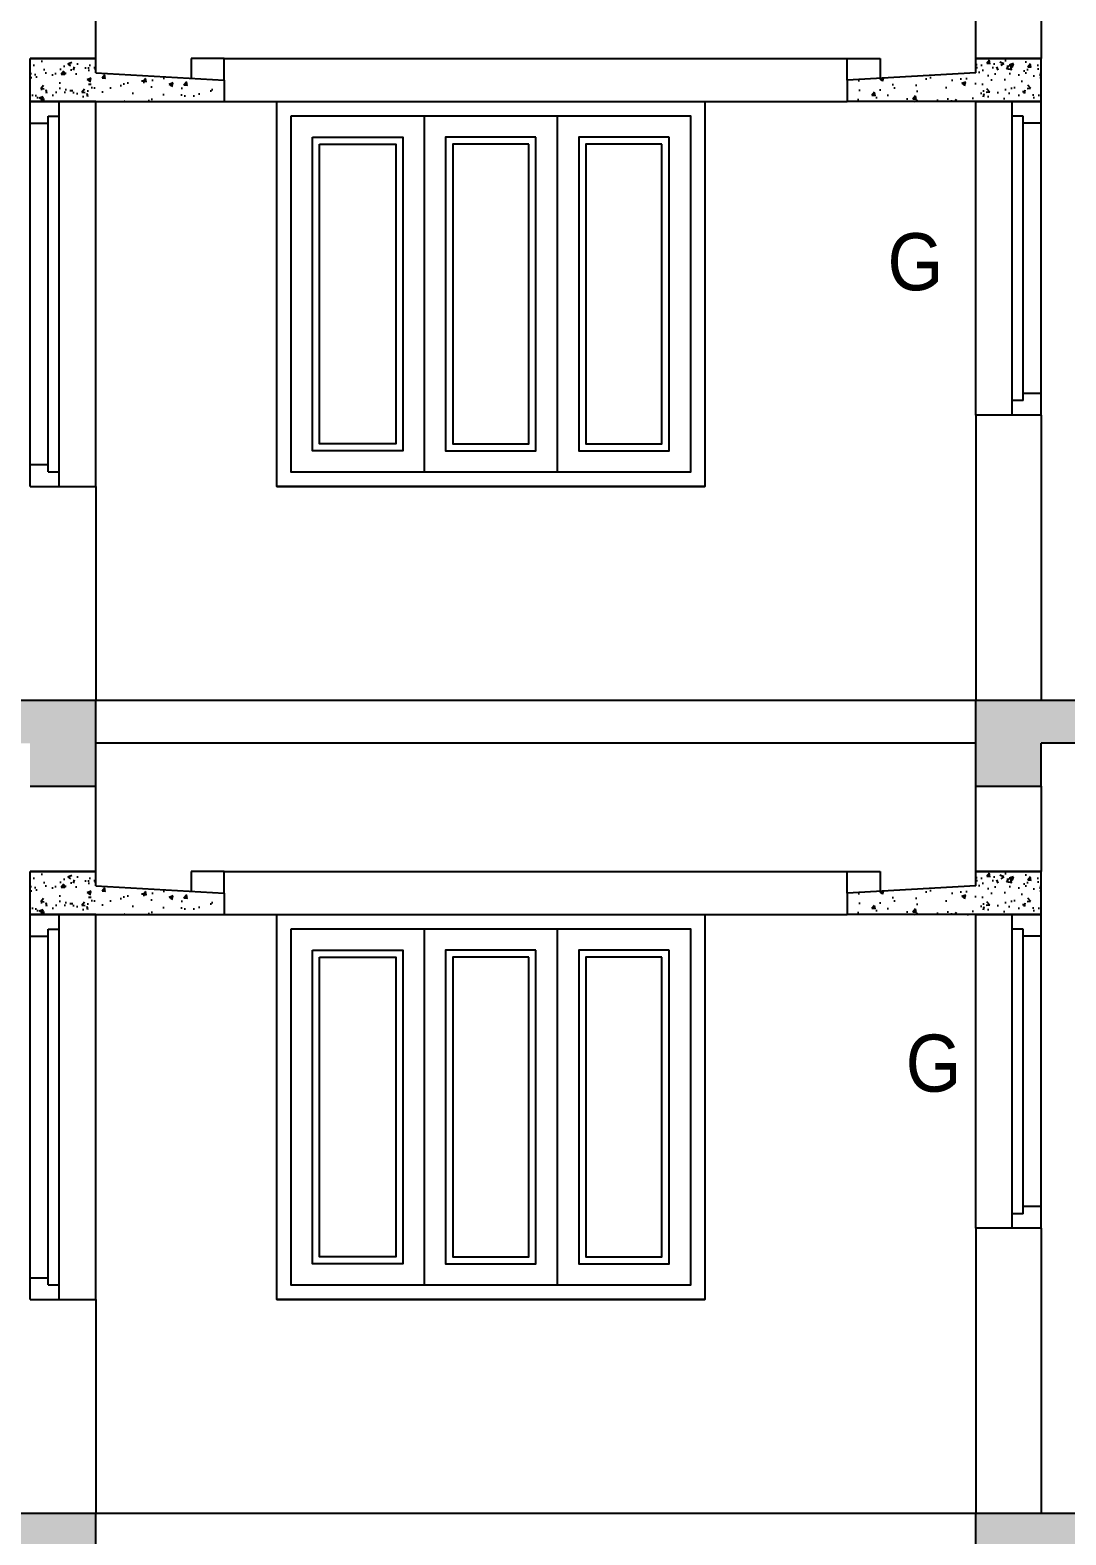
# Model space of a CAD drawing. Header units: metres. Extents: x 10 to 343, y 349 to 530.
# Drawn here: x 261.27 to 264.91, y 459.06 to 464.33 of the extents above; entities that cross this region are included whole.
import ezdxf

# ---------------------------------------------------------------- set-up
doc = ezdxf.new("R2010")
doc.units = ezdxf.units.M
doc.linetypes.add('DASHED2', pattern=[0.375, 0.25, -0.125])
doc.styles.add('style1', font='micross.ttf')
pattern_1 = [(50, (-19870.7206, -12060.12528), (0.1434520365, -0.012550427), [0.015, -0.165]), (355, (-19870.7206, -12060.12528), (-0.0277502667, 0.1504384267), [0.012, -0.132]), (100.4514, (-19870.70865, -12060.12632), (0.11570187634, 0.1378879084), [0.012748038, -0.1402284224]), (46.1842, (-19870.7206, -12060.08528), (0.2134482097, -0.0331038029), [0.0225, -0.2475]), (96.6356, (-19870.70282, -12060.08804), (0.1869325411, 0.1948235742), [0.0191220576, -0.2103426]), (351.1842, (-19870.7206, -12060.08528), (0.186932389, 0.1948237202), [0.018, -0.198]), (21, (-19870.7006, -12060.09528), (0.1193814104, -0.08052377813), [0.015, -0.165]), (326, (-19870.7006, -12060.09528), (0.0486630664, 0.145030009), [0.012, -0.132]), (71.4514, (-19870.69066, -12060.10199), (0.1680445257, 0.06450609934), [0.012748038, -0.1402284224]), (37.5, (-19870.720604, -12060.12528), (0.00243197106, 0.06657877077), [0, -0.1304, 0, -0.134, 0, -0.1325]), (7.5, (-19870.720604, -12060.12528), (0.05261390749, 0.07888234238), [0, -0.0764, 0, -0.1274, 0, -0.0505]), (327.5, (-19870.765204, -12060.12528), (0.10676448723, -0.00451097435), [0, -0.05, 0, -0.156, 0, -0.207]), (317.5, (-19870.7852, -12060.12528), (0.11663723387, 0.02002099647), [0, -0.065, 0, -0.1036, 0, -0.147])]
pattern_2 = [(130, (20396.81502, -12060.12528), (-0.1434520365, -0.012550427), [0.015, -0.165]), (185, (20396.81502, -12060.12528), (0.0277502667, 0.1504384267), [0.012, -0.132]), (79.5486, (20396.80306, -12060.12632), (-0.11570187634, 0.1378879084), [0.012748038, -0.1402284224]), (133.8158, (20396.81502, -12060.08528), (-0.2134482097, -0.0331038029), [0.0225, -0.2475]), (83.3644, (20396.79723, -12060.08804), (-0.1869325411, 0.1948235742), [0.0191220576, -0.2103426]), (188.8158, (20396.81502, -12060.08528), (-0.186932389, 0.1948237202), [0.018, -0.198]), (159, (20396.79502, -12060.09528), (-0.1193814104, -0.08052377813), [0.015, -0.165]), (214, (20396.79502, -12060.09528), (-0.0486630664, 0.145030009), [0.012, -0.132]), (108.5486, (20396.78507, -12060.10199), (-0.1680445257, 0.06450609934), [0.012748038, -0.1402284224]), (142.5, (20396.815016, -12060.12528), (-0.00243197106, 0.06657877077), [0, -0.1304, 0, -0.134, 0, -0.1325]), (172.5, (20396.815016, -12060.12528), (-0.05261390749, 0.07888234238), [0, -0.0764, 0, -0.1274, 0, -0.0505]), (212.5, (20396.859616, -12060.12528), (-0.10676448723, -0.00451097435), [0, -0.05, 0, -0.156, 0, -0.207]), (222.5, (20396.87962, -12060.12528), (-0.11663723387, 0.02002099647), [0, -0.065, 0, -0.1036, 0, -0.147])]

msp = doc.modelspace()

# ---------------------------------------------------------------- hatches: boundary and pattern name
at = {"ltscale": 400}
h = msp.add_hatch(dxfattribs=at)
h.set_pattern_fill('AR-CONC', color=256, scale=0.02, style=0)
h.set_pattern_definition([(50, (-19870.7206, -12057.27528), (0.1434520365, -0.012550427), [0.015, -0.165]), (355, (-19870.7206, -12057.27528), (-0.0277502667, 0.1504384267), [0.012, -0.132]), (100.4514, (-19870.70865, -12057.27632), (0.11570187634, 0.1378879084), [0.012748038, -0.1402284224]), (46.1842, (-19870.7206, -12057.23528), (0.2134482097, -0.0331038029), [0.0225, -0.2475]), (96.6356, (-19870.70282, -12057.23804), (0.1869325411, 0.1948235742), [0.0191220576, -0.2103426]), (351.1842, (-19870.7206, -12057.23528), (0.186932389, 0.1948237202), [0.018, -0.198]), (21, (-19870.7006, -12057.24528), (0.1193814104, -0.08052377813), [0.015, -0.165]), (326, (-19870.7006, -12057.24528), (0.0486630664, 0.145030009), [0.012, -0.132]), (71.4514, (-19870.69066, -12057.25199), (0.1680445257, 0.06450609934), [0.012748038, -0.1402284224]), (37.5, (-19870.720604, -12057.27528), (0.00243197106, 0.06657877077), [0, -0.1304, 0, -0.134, 0, -0.1325]), (7.5, (-19870.720604, -12057.27528), (0.05261390749, 0.07888234238), [0, -0.0764, 0, -0.1274, 0, -0.0505]), (327.5, (-19870.765204, -12057.27528), (0.10676448723, -0.00451097435), [0, -0.05, 0, -0.156, 0, -0.207]), (317.5, (-19870.7852, -12057.27528), (0.11663723387, 0.02002099647), [0, -0.065, 0, -0.1036, 0, -0.147])])
h.paths.add_polyline_path([(261.5047, 464.2312), (261.2747, 464.2312), (261.2747, 464.0812), (261.5047, 464.0812)])
h = msp.add_hatch(dxfattribs=at)
h.set_pattern_fill('AR-CONC', color=256, scale=0.02, style=0)
h.set_pattern_definition([(50, (-19870.7206, -12057.27528), (0.1434520365, -0.012550427), [0.015, -0.165]), (355, (-19870.7206, -12057.27528), (-0.0277502667, 0.1504384267), [0.012, -0.132]), (100.4514, (-19870.70865, -12057.27632), (0.11570187634, 0.1378879084), [0.012748038, -0.1402284224]), (46.1842, (-19870.7206, -12057.23528), (0.2134482097, -0.0331038029), [0.0225, -0.2475]), (96.6356, (-19870.70282, -12057.23804), (0.1869325411, 0.1948235742), [0.0191220576, -0.2103426]), (351.1842, (-19870.7206, -12057.23528), (0.186932389, 0.1948237202), [0.018, -0.198]), (21, (-19870.7006, -12057.24528), (0.1193814104, -0.08052377813), [0.015, -0.165]), (326, (-19870.7006, -12057.24528), (0.0486630664, 0.145030009), [0.012, -0.132]), (71.4514, (-19870.69066, -12057.25199), (0.1680445257, 0.06450609934), [0.012748038, -0.1402284224]), (37.5, (-19870.720604, -12057.27528), (0.00243197106, 0.06657877077), [0, -0.1304, 0, -0.134, 0, -0.1325]), (7.5, (-19870.720604, -12057.27528), (0.05261390749, 0.07888234238), [0, -0.0764, 0, -0.1274, 0, -0.0505]), (327.5, (-19870.765204, -12057.27528), (0.10676448723, -0.00451097435), [0, -0.05, 0, -0.156, 0, -0.207]), (317.5, (-19870.7852, -12057.27528), (0.11663723387, 0.02002099647), [0, -0.065, 0, -0.1036, 0, -0.147])])
h.paths.add_polyline_path([(261.5047, 464.2312), (261.2747, 464.2312), (261.2747, 464.0812), (261.5047, 464.0812)])
h = msp.add_hatch(dxfattribs=at)
h.set_pattern_fill('AR-CONC', color=256, scale=0.02, style=0)
h.set_pattern_definition([(50, (-2790.72152, 1468.88605), (0.1434520365, -0.012550427), [0.015, -0.165]), (355, (-2790.72152, 1468.88605), (-0.027750267, 0.150438427), [0.012, -0.132]), (100.4514, (-2790.70957, 1468.885), (0.1157018763, 0.1378879084), [0.012748038, -0.1402284224]), (46.1842, (-2790.72152, 1468.92605), (0.21344821, -0.033103803), [0.0225, -0.2475]), (96.6356, (-2790.70374, 1468.9233), (0.186932541, 0.194823574), [0.019122058, -0.2103426]), (351.1842, (-2790.72152, 1468.92605), (0.186932389, 0.19482372), [0.018, -0.198]), (21, (-2790.70152, 1468.91605), (0.1193814104, -0.080523778), [0.015, -0.165]), (326, (-2790.70152, 1468.91605), (0.0486630664, 0.145030009), [0.012, -0.132]), (71.4514, (-2790.69157, 1468.90934), (0.168044526, 0.0645060993), [0.012748038, -0.1402284224]), (37.5, (-2790.72152, 1468.88605), (0.0024319711, 0.0665787708), [0, -0.1304, 0, -0.134, 0, -0.1325]), (7.5, (-2790.72152, 1468.88605), (0.0526139075, 0.0788823424), [0, -0.0764, 0, -0.1274, 0, -0.0505]), (327.5, (-2790.76612, 1468.88605), (0.1067644872, -0.00451097435), [0, -0.05, 0, -0.156, 0, -0.207]), (317.5, (-2790.78612, 1468.88605), (0.116637234, 0.0200209965), [0, -0.065, 0, -0.1036, 0, -0.147])])
h.paths.add_polyline_path([(261.9351, 464.1573), (261.5047, 464.1812), (261.5047, 464.2312), (261.2747, 464.2312), (261.2747, 464.0812), (261.5047, 464.0812), (261.9233, 464.0812)])
h = msp.add_hatch(dxfattribs=at)
h.set_pattern_fill('AR-CONC', color=256, scale=0.02, style=0)
h.set_pattern_definition([(50, (-2790.72152, 1459.73605), (0.1434520365, -0.012550427), [0.015, -0.165]), (355, (-2790.72152, 1459.73605), (-0.027750267, 0.150438427), [0.012, -0.132]), (100.4514, (-2790.70957, 1459.735), (0.1157018763, 0.1378879084), [0.012748038, -0.1402284224]), (46.1842, (-2790.72152, 1459.77605), (0.21344821, -0.033103803), [0.0225, -0.2475]), (96.6356, (-2790.70374, 1459.7733), (0.186932541, 0.194823574), [0.019122058, -0.2103426]), (351.1842, (-2790.72152, 1459.77605), (0.186932389, 0.19482372), [0.018, -0.198]), (21, (-2790.70152, 1459.76605), (0.1193814104, -0.080523778), [0.015, -0.165]), (326, (-2790.70152, 1459.76605), (0.0486630664, 0.145030009), [0.012, -0.132]), (71.4514, (-2790.69157, 1459.75934), (0.168044526, 0.0645060993), [0.012748038, -0.1402284224]), (37.5, (-2790.72152, 1459.73605), (0.0024319711, 0.0665787708), [0, -0.1304, 0, -0.134, 0, -0.1325]), (7.5, (-2790.72152, 1459.73605), (0.0526139075, 0.0788823424), [0, -0.0764, 0, -0.1274, 0, -0.0505]), (327.5, (-2790.76612, 1459.73605), (0.1067644872, -0.00451097435), [0, -0.05, 0, -0.156, 0, -0.207]), (317.5, (-2790.78612, 1459.73605), (0.116637234, 0.0200209965), [0, -0.065, 0, -0.1036, 0, -0.147])])
h.paths.add_polyline_path([(264.8197, 464.2312), (264.5897, 464.2312), (264.5897, 464.1812), (264.1397, 464.1562), (264.1397, 464.0812), (264.5896, 464.0812), (264.8197, 464.0812)])
h = msp.add_hatch(dxfattribs=at)
h.set_pattern_fill('AR-CONC', color=256, scale=0.02, style=0)
h.set_pattern_definition([(130, (20396.81502, -12057.27528), (-0.1434520365, -0.012550427), [0.015, -0.165]), (185, (20396.81502, -12057.27528), (0.0277502667, 0.1504384267), [0.012, -0.132]), (79.5486, (20396.80306, -12057.27632), (-0.11570187634, 0.1378879084), [0.012748038, -0.1402284224]), (133.8158, (20396.81502, -12057.23528), (-0.2134482097, -0.0331038029), [0.0225, -0.2475]), (83.3644, (20396.79723, -12057.23804), (-0.1869325411, 0.1948235742), [0.0191220576, -0.2103426]), (188.8158, (20396.81502, -12057.23528), (-0.186932389, 0.1948237202), [0.018, -0.198]), (159, (20396.79502, -12057.24528), (-0.1193814104, -0.08052377813), [0.015, -0.165]), (214, (20396.79502, -12057.24528), (-0.0486630664, 0.145030009), [0.012, -0.132]), (108.5486, (20396.78507, -12057.25199), (-0.1680445257, 0.06450609934), [0.012748038, -0.1402284224]), (142.5, (20396.815016, -12057.27528), (-0.00243197106, 0.06657877077), [0, -0.1304, 0, -0.134, 0, -0.1325]), (172.5, (20396.815016, -12057.27528), (-0.05261390749, 0.07888234238), [0, -0.0764, 0, -0.1274, 0, -0.0505]), (212.5, (20396.859616, -12057.27528), (-0.10676448723, -0.00451097435), [0, -0.05, 0, -0.156, 0, -0.207]), (222.5, (20396.87962, -12057.27528), (-0.11663723387, 0.02002099647), [0, -0.065, 0, -0.1036, 0, -0.147])])
h.paths.add_polyline_path([(264.5897, 464.2312), (264.8197, 464.2312), (264.8197, 464.0812), (264.5897, 464.0812)])
h = msp.add_hatch(dxfattribs=at)
h.set_pattern_fill('AR-CONC', color=256, scale=0.02, style=0)
h.set_pattern_definition([(130, (20396.81502, -12057.27528), (-0.1434520365, -0.012550427), [0.015, -0.165]), (185, (20396.81502, -12057.27528), (0.0277502667, 0.1504384267), [0.012, -0.132]), (79.5486, (20396.80306, -12057.27632), (-0.11570187634, 0.1378879084), [0.012748038, -0.1402284224]), (133.8158, (20396.81502, -12057.23528), (-0.2134482097, -0.0331038029), [0.0225, -0.2475]), (83.3644, (20396.79723, -12057.23804), (-0.1869325411, 0.1948235742), [0.0191220576, -0.2103426]), (188.8158, (20396.81502, -12057.23528), (-0.186932389, 0.1948237202), [0.018, -0.198]), (159, (20396.79502, -12057.24528), (-0.1193814104, -0.08052377813), [0.015, -0.165]), (214, (20396.79502, -12057.24528), (-0.0486630664, 0.145030009), [0.012, -0.132]), (108.5486, (20396.78507, -12057.25199), (-0.1680445257, 0.06450609934), [0.012748038, -0.1402284224]), (142.5, (20396.815016, -12057.27528), (-0.00243197106, 0.06657877077), [0, -0.1304, 0, -0.134, 0, -0.1325]), (172.5, (20396.815016, -12057.27528), (-0.05261390749, 0.07888234238), [0, -0.0764, 0, -0.1274, 0, -0.0505]), (212.5, (20396.859616, -12057.27528), (-0.10676448723, -0.00451097435), [0, -0.05, 0, -0.156, 0, -0.207]), (222.5, (20396.87962, -12057.27528), (-0.11663723387, 0.02002099647), [0, -0.065, 0, -0.1036, 0, -0.147])])
h.paths.add_polyline_path([(264.5897, 464.2312), (264.8197, 464.2312), (264.8197, 464.0812), (264.5897, 464.0812)])
at = {"ltscale": 200}
h = msp.add_hatch(dxfattribs=at)
h.set_pattern_fill('AR-CONC', color=256, scale=0.025, style=0)
h.set_pattern_definition([(130, (217.01493, 461.41682), (-0.17931505, -0.01568803), [0.01875, -0.20625]), (185, (217.01493, 461.41682), (0.0346878, 0.188048), [0.015, -0.165]), (79.5486, (216.99999, 461.41552), (-0.14462735, 0.1723599), [0.01593505, -0.1752855]), (133.8158, (217.01493, 461.46682), (-0.2668103, -0.0413798), [0.028125, -0.309375]), (83.3644, (216.9927, 461.46338), (-0.2336657, 0.2435295), [0.0239026, -0.2629282]), (188.8158, (217.01493, 461.46682), (-0.2336655, 0.2435297), [0.0225, -0.2475]), (159, (216.98993, 461.45432), (-0.14922676, -0.10065472), [0.01875, -0.20625]), (214, (216.98993, 461.45432), (-0.0608288, 0.1812875), [0.015, -0.165]), (108.5486, (216.9775, 461.44594), (-0.21005566, 0.0806326), [0.01593505, -0.1752855]), (142.5, (217.01493, 461.416823), (-0.00303996, 0.08322346), [0, -0.163, 0, -0.1675, 0, -0.165625]), (172.5, (217.01493, 461.41682), (-0.06576738, 0.09860293), [0, -0.0955, 0, -0.15925, 0, -0.063125]), (212.5, (217.07068, 461.416823), (-0.13345561, -0.00563872), [0, -0.0625, 0, -0.195, 0, -0.25875]), (222.5, (217.09568, 461.41682), (-0.14579654, 0.02502625), [0, -0.08125, 0, -0.1295, 0, -0.18375])])
h.paths.add_polyline_path([(261.5047, 461.9812), (261.5047, 461.6812), (261.2747, 461.6812), (261.2747, 461.8312), (258.2247, 461.8312), (258.2247, 461.4312), (256.4697, 461.4312), (256.4697, 461.5312), (258.1097, 461.5312), (258.1097, 461.9812)])
h.paths.add_polyline_path([(267.3397, 461.9812), (267.3397, 461.6812), (267.1097, 461.6812), (267.1097, 461.8312), (264.8197, 461.8312), (264.8197, 461.6812), (264.5897, 461.6812), (264.5897, 461.9812)])
h = msp.add_hatch(dxfattribs=at)
h.set_pattern_fill('AR-CONC', color=256, scale=0.025, style=0)
h.set_pattern_definition([(50, (314.91448, 461.41682), (0.17931505, -0.01568803), [0.01875, -0.20625]), (355, (314.91448, 461.41682), (-0.0346878, 0.188048), [0.015, -0.165]), (100.4514, (314.92942, 461.41552), (0.14462735, 0.1723599), [0.01593505, -0.1752855]), (46.1842, (314.91448, 461.46682), (0.2668103, -0.0413798), [0.028125, -0.309375]), (96.6356, (314.93671, 461.46338), (0.2336657, 0.2435295), [0.0239026, -0.2629282]), (351.1842, (314.91448, 461.46682), (0.2336655, 0.2435297), [0.0225, -0.2475]), (21, (314.93948, 461.45432), (0.14922676, -0.10065472), [0.01875, -0.20625]), (326, (314.93948, 461.45432), (0.0608288, 0.1812875), [0.015, -0.165]), (71.4514, (314.95192, 461.44594), (0.21005566, 0.0806326), [0.01593505, -0.1752855]), (37.5, (314.91448, 461.416823), (0.00303996, 0.08322346), [0, -0.163, 0, -0.1675, 0, -0.165625]), (7.5, (314.91448, 461.41682), (0.06576738, 0.09860293), [0, -0.0955, 0, -0.15925, 0, -0.063125]), (327.5, (314.85873, 461.416823), (0.13345561, -0.00563872), [0, -0.0625, 0, -0.195, 0, -0.25875]), (317.5, (314.83373, 461.41682), (0.14579654, 0.02502625), [0, -0.08125, 0, -0.1295, 0, -0.18375])])
h.paths.add_polyline_path([(270.4247, 461.9812), (270.4247, 461.6812), (270.6547, 461.6812), (270.6547, 461.8312), (273.7047, 461.8312), (273.7047, 461.4312), (275.4597, 461.4312), (275.4597, 461.5312), (273.8197, 461.5312), (273.8197, 461.9812)])
h.paths.add_polyline_path([(264.5897, 461.9812), (264.5897, 461.6812), (264.8197, 461.6812), (264.8197, 461.8312), (267.1097, 461.8312), (267.1097, 461.6812), (267.3397, 461.6812), (267.3397, 461.9812)])
at = {"ltscale": 400}
h = msp.add_hatch(dxfattribs=at)
h.set_pattern_fill('AR-CONC', color=256, scale=0.02, style=0)
h.set_pattern_definition(pattern_1)
h.paths.add_polyline_path([(261.5047, 461.3812), (261.2747, 461.3812), (261.2747, 461.2312), (261.5047, 461.2312)])
h = msp.add_hatch(dxfattribs=at)
h.set_pattern_fill('AR-CONC', color=256, scale=0.02, style=0)
h.set_pattern_definition(pattern_1)
h.paths.add_polyline_path([(261.5047, 461.3812), (261.2747, 461.3812), (261.2747, 461.2312), (261.5047, 461.2312)])
h = msp.add_hatch(dxfattribs=at)
h.set_pattern_fill('AR-CONC', color=256, scale=0.02, style=0)
h.set_pattern_definition([(50, (-2790.72152, 1466.03605), (0.1434520365, -0.012550427), [0.015, -0.165]), (355, (-2790.72152, 1466.03605), (-0.027750267, 0.150438427), [0.012, -0.132]), (100.4514, (-2790.70957, 1466.035), (0.1157018763, 0.1378879084), [0.012748038, -0.1402284224]), (46.1842, (-2790.72152, 1466.07605), (0.21344821, -0.033103803), [0.0225, -0.2475]), (96.6356, (-2790.70374, 1466.0733), (0.186932541, 0.194823574), [0.019122058, -0.2103426]), (351.1842, (-2790.72152, 1466.07605), (0.186932389, 0.19482372), [0.018, -0.198]), (21, (-2790.70152, 1466.06605), (0.1193814104, -0.080523778), [0.015, -0.165]), (326, (-2790.70152, 1466.06605), (0.0486630664, 0.145030009), [0.012, -0.132]), (71.4514, (-2790.69157, 1466.05934), (0.168044526, 0.0645060993), [0.012748038, -0.1402284224]), (37.5, (-2790.72152, 1466.03605), (0.0024319711, 0.0665787708), [0, -0.1304, 0, -0.134, 0, -0.1325]), (7.5, (-2790.72152, 1466.03605), (0.0526139075, 0.0788823424), [0, -0.0764, 0, -0.1274, 0, -0.0505]), (327.5, (-2790.76612, 1466.03605), (0.1067644872, -0.00451097435), [0, -0.05, 0, -0.156, 0, -0.207]), (317.5, (-2790.78612, 1466.03605), (0.116637234, 0.0200209965), [0, -0.065, 0, -0.1036, 0, -0.147])])
h.paths.add_polyline_path([(261.9351, 461.3073), (261.5047, 461.3312), (261.5047, 461.3812), (261.2747, 461.3812), (261.2747, 461.2312), (261.5047, 461.2312), (261.9233, 461.2312)])
h = msp.add_hatch(dxfattribs=at)
h.set_pattern_fill('AR-CONC', color=256, scale=0.02, style=0)
h.set_pattern_definition([(50, (-2790.72152, 1456.88605), (0.1434520365, -0.012550427), [0.015, -0.165]), (355, (-2790.72152, 1456.88605), (-0.027750267, 0.150438427), [0.012, -0.132]), (100.4514, (-2790.70957, 1456.885), (0.1157018763, 0.1378879084), [0.012748038, -0.1402284224]), (46.1842, (-2790.72152, 1456.92605), (0.21344821, -0.033103803), [0.0225, -0.2475]), (96.6356, (-2790.70374, 1456.9233), (0.186932541, 0.194823574), [0.019122058, -0.2103426]), (351.1842, (-2790.72152, 1456.92605), (0.186932389, 0.19482372), [0.018, -0.198]), (21, (-2790.70152, 1456.91605), (0.1193814104, -0.080523778), [0.015, -0.165]), (326, (-2790.70152, 1456.91605), (0.0486630664, 0.145030009), [0.012, -0.132]), (71.4514, (-2790.69157, 1456.90934), (0.168044526, 0.0645060993), [0.012748038, -0.1402284224]), (37.5, (-2790.72152, 1456.88605), (0.0024319711, 0.0665787708), [0, -0.1304, 0, -0.134, 0, -0.1325]), (7.5, (-2790.72152, 1456.88605), (0.0526139075, 0.0788823424), [0, -0.0764, 0, -0.1274, 0, -0.0505]), (327.5, (-2790.76612, 1456.88605), (0.1067644872, -0.00451097435), [0, -0.05, 0, -0.156, 0, -0.207]), (317.5, (-2790.78612, 1456.88605), (0.116637234, 0.0200209965), [0, -0.065, 0, -0.1036, 0, -0.147])])
h.paths.add_polyline_path([(264.8197, 461.3812), (264.5897, 461.3812), (264.5897, 461.3312), (264.1397, 461.3062), (264.1397, 461.2312), (264.5896, 461.2312), (264.8197, 461.2312)])
h = msp.add_hatch(dxfattribs=at)
h.set_pattern_fill('AR-CONC', color=256, scale=0.02, style=0)
h.set_pattern_definition(pattern_2)
h.paths.add_polyline_path([(264.5897, 461.3812), (264.8197, 461.3812), (264.8197, 461.2312), (264.5897, 461.2312)])
h = msp.add_hatch(dxfattribs=at)
h.set_pattern_fill('AR-CONC', color=256, scale=0.02, style=0)
h.set_pattern_definition(pattern_2)
h.paths.add_polyline_path([(264.5897, 461.3812), (264.8197, 461.3812), (264.8197, 461.2312), (264.5897, 461.2312)])
at = {"ltscale": 200}
h = msp.add_hatch(dxfattribs=at)
h.set_pattern_fill('AR-CONC', color=256, scale=0.025, style=0)
h.set_pattern_definition([(130, (217.01493, 458.56682), (-0.17931505, -0.01568803), [0.01875, -0.20625]), (185, (217.01493, 458.56682), (0.0346878, 0.188048), [0.015, -0.165]), (79.5486, (216.99999, 458.56552), (-0.14462735, 0.1723599), [0.01593505, -0.1752855]), (133.8158, (217.01493, 458.61682), (-0.2668103, -0.0413798), [0.028125, -0.309375]), (83.3644, (216.9927, 458.61338), (-0.2336657, 0.2435295), [0.0239026, -0.2629282]), (188.8158, (217.01493, 458.61682), (-0.2336655, 0.2435297), [0.0225, -0.2475]), (159, (216.98993, 458.60432), (-0.14922676, -0.10065472), [0.01875, -0.20625]), (214, (216.98993, 458.60432), (-0.0608288, 0.1812875), [0.015, -0.165]), (108.5486, (216.9775, 458.59594), (-0.21005566, 0.0806326), [0.01593505, -0.1752855]), (142.5, (217.01493, 458.566823), (-0.00303996, 0.08322346), [0, -0.163, 0, -0.1675, 0, -0.165625]), (172.5, (217.01493, 458.56682), (-0.06576738, 0.09860293), [0, -0.0955, 0, -0.15925, 0, -0.063125]), (212.5, (217.07068, 458.566823), (-0.13345561, -0.00563872), [0, -0.0625, 0, -0.195, 0, -0.25875]), (222.5, (217.09568, 458.56682), (-0.14579654, 0.02502625), [0, -0.08125, 0, -0.1295, 0, -0.18375])])
h.paths.add_polyline_path([(261.5047, 459.1312), (261.5047, 458.8312), (261.2747, 458.8312), (261.2747, 458.9812), (258.2247, 458.9812), (258.2247, 458.5812), (256.4697, 458.5812), (256.4697, 458.6812), (258.1097, 458.6812), (258.1097, 459.1312)])
h.paths.add_polyline_path([(267.3397, 459.1312), (267.3397, 458.8312), (267.1097, 458.8312), (267.1097, 458.9812), (264.8197, 458.9812), (264.8197, 458.8312), (264.5897, 458.8312), (264.5897, 459.1312)])
h = msp.add_hatch(dxfattribs=at)
h.set_pattern_fill('AR-CONC', color=256, scale=0.025, style=0)
h.set_pattern_definition([(50, (314.91448, 458.56682), (0.17931505, -0.01568803), [0.01875, -0.20625]), (355, (314.91448, 458.56682), (-0.0346878, 0.188048), [0.015, -0.165]), (100.4514, (314.92942, 458.56552), (0.14462735, 0.1723599), [0.01593505, -0.1752855]), (46.1842, (314.91448, 458.61682), (0.2668103, -0.0413798), [0.028125, -0.309375]), (96.6356, (314.93671, 458.61338), (0.2336657, 0.2435295), [0.0239026, -0.2629282]), (351.1842, (314.91448, 458.61682), (0.2336655, 0.2435297), [0.0225, -0.2475]), (21, (314.93948, 458.60432), (0.14922676, -0.10065472), [0.01875, -0.20625]), (326, (314.93948, 458.60432), (0.0608288, 0.1812875), [0.015, -0.165]), (71.4514, (314.95192, 458.59594), (0.21005566, 0.0806326), [0.01593505, -0.1752855]), (37.5, (314.91448, 458.566823), (0.00303996, 0.08322346), [0, -0.163, 0, -0.1675, 0, -0.165625]), (7.5, (314.91448, 458.56682), (0.06576738, 0.09860293), [0, -0.0955, 0, -0.15925, 0, -0.063125]), (327.5, (314.85873, 458.566823), (0.13345561, -0.00563872), [0, -0.0625, 0, -0.195, 0, -0.25875]), (317.5, (314.83373, 458.56682), (0.14579654, 0.02502625), [0, -0.08125, 0, -0.1295, 0, -0.18375])])
h.paths.add_polyline_path([(270.4247, 459.1312), (270.4247, 458.8312), (270.6547, 458.8312), (270.6547, 458.9812), (273.7047, 458.9812), (273.7047, 458.5812), (275.4597, 458.5812), (275.4597, 458.6812), (273.8197, 458.6812), (273.8197, 459.1312)])
h.paths.add_polyline_path([(264.5897, 459.1312), (264.5897, 458.8312), (264.8197, 458.8312), (264.8197, 458.9812), (267.1097, 458.9812), (267.1097, 458.8312), (267.3397, 458.8312), (267.3397, 459.1312)])

# ---------------------------------------------------------------- linework, layer by layer
at = {"ltscale": 400}
for p, q in [((261.5047, 464.2312), (261.5047, 464.5312)), ((264.5897, 464.2312), (264.5897, 464.5312)), ((264.8197, 464.5312), (264.8197, 464.2312)), ((261.2747, 464.0812), (261.2747, 464.2312)), ((261.2747, 464.2312), (261.5047, 464.2312)), ((261.2747, 464.0812), (261.2747, 464.2312)), ((261.2747, 464.2312), (261.5047, 464.2312)), ((261.5047, 464.1812), (261.5047, 464.2312)), ((261.5047, 464.1812), (261.5047, 464.2312)), ((261.9547, 464.2312), (261.8397, 464.2312)), ((261.8397, 464.2312), (261.8397, 464.161)), ((261.9547, 464.2312), (264.1397, 464.2312)), ((261.9547, 464.1562), (261.9547, 464.2312)), ((264.1397, 464.1562), (264.1397, 464.2312)), ((264.1397, 464.2312), (264.2547, 464.2312)), ((264.2547, 464.2312), (264.2547, 464.161)), ((264.5897, 464.1812), (264.5897, 464.2312)), ((264.8197, 464.2312), (264.5897, 464.2312)), ((264.5897, 464.1812), (264.5897, 464.2312)), ((264.8197, 464.2312), (264.5897, 464.2312)), ((264.8197, 464.0812), (264.8197, 464.2312)), ((264.8197, 464.0812), (264.8197, 464.2312)), ((261.5048, 464.1812), (261.9547, 464.1562)), ((261.9547, 464.1562), (261.9547, 464.0812)), ((264.5896, 464.1812), (264.1397, 464.1562)), ((264.1397, 464.1562), (264.1397, 464.0812)), ((261.2747, 464.0812), (261.5047, 464.0812)), ((261.2747, 464.0812), (261.5047, 464.0812)), ((261.2747, 464.0812), (261.5047, 464.0812)), ((261.2747, 464.0812), (261.5047, 464.0812)), ((261.2747, 464.0812), (261.5047, 464.0812)), ((261.2747, 464.0812), (261.5047, 464.0812)), ((261.5048, 464.0812), (261.9547, 464.0812)), ((261.9547, 464.0812), (264.1397, 464.0812)), ((264.5896, 464.0812), (264.1397, 464.0812)), ((264.8197, 464.0812), (264.5897, 464.0812)), ((264.8197, 464.0812), (264.5897, 464.0812)), ((264.8197, 464.0812), (264.5897, 464.0812)), ((264.8197, 464.0812), (264.5897, 464.0812)), ((264.8197, 464.0812), (264.5897, 464.0812)), ((264.8197, 464.0812), (264.5897, 464.0812)), ((264.8197, 464.0812), (264.5897, 464.0812)), ((264.8197, 464.0812), (264.5897, 464.0812)), ((264.8197, 464.0812), (264.5897, 464.0812)), ((264.8197, 464.0812), (264.5897, 464.0812)), ((262.6564, 464.0312), (262.6564, 462.7812)), ((263.123, 464.0312), (263.123, 462.7812)), ((264.5897, 462.9812), (264.5897, 461.9812)), ((264.8197, 462.9812), (264.5897, 462.9812)), ((264.8197, 462.9812), (264.8197, 461.9812)), ((261.2747, 462.7312), (261.5047, 462.7312)), ((261.5047, 462.7312), (261.5047, 461.9812)), ((262.1397, 462.7312), (263.6397, 462.7312)), ((261.5047, 461.9812), (257.9947, 461.9812)), ((261.5047, 461.6812), (261.5047, 461.9812)), ((267.3397, 461.9812), (264.5897, 461.9812)), ((264.5897, 461.6812), (264.5897, 461.9812)), ((267.1097, 461.8312), (264.8197, 461.8312)), ((264.8197, 461.6812), (264.8197, 461.8312)), ((261.2747, 461.6812), (261.5047, 461.6812)), ((261.5047, 461.3812), (261.5047, 461.6812)), ((264.5897, 461.6812), (264.8197, 461.6812)), ((264.5897, 461.3812), (264.5897, 461.6812)), ((264.8197, 461.6812), (264.8197, 461.3812)), ((261.2747, 461.2312), (261.2747, 461.3812)), ((261.2747, 461.3812), (261.5047, 461.3812)), ((261.2747, 461.2312), (261.2747, 461.3812)), ((261.2747, 461.3812), (261.5047, 461.3812)), ((261.5047, 461.3312), (261.5047, 461.3812)), ((261.5047, 461.3312), (261.5047, 461.3812)), ((261.9547, 461.3812), (261.8397, 461.3812)), ((261.8397, 461.3812), (261.8397, 461.311)), ((261.9547, 461.3812), (264.1397, 461.3812)), ((261.9547, 461.3062), (261.9547, 461.3812)), ((264.1397, 461.3062), (264.1397, 461.3812)), ((264.1397, 461.3812), (264.2547, 461.3812)), ((264.2547, 461.3812), (264.2547, 461.311)), ((264.5897, 461.3312), (264.5897, 461.3812)), ((264.8197, 461.3812), (264.5897, 461.3812)), ((264.5897, 461.3312), (264.5897, 461.3812)), ((264.8197, 461.3812), (264.5897, 461.3812)), ((264.8197, 461.2312), (264.8197, 461.3812)), ((264.8197, 461.2312), (264.8197, 461.3812)), ((261.5048, 461.3312), (261.9547, 461.3062)), ((261.9547, 461.3062), (261.9547, 461.2312)), ((264.5896, 461.3312), (264.1397, 461.3062)), ((264.1397, 461.3062), (264.1397, 461.2312)), ((261.2747, 461.2312), (261.5047, 461.2312)), ((261.2747, 461.2312), (261.5047, 461.2312)), ((261.2747, 461.2312), (261.5047, 461.2312)), ((261.2747, 461.2312), (261.5047, 461.2312)), ((261.2747, 461.2312), (261.5047, 461.2312)), ((261.2747, 461.2312), (261.5047, 461.2312)), ((261.5048, 461.2312), (261.9547, 461.2312)), ((261.9547, 461.2312), (264.1397, 461.2312)), ((264.5896, 461.2312), (264.1397, 461.2312)), ((264.8197, 461.2312), (264.5897, 461.2312)), ((264.8197, 461.2312), (264.5897, 461.2312)), ((264.8197, 461.2312), (264.5897, 461.2312)), ((264.8197, 461.2312), (264.5897, 461.2312)), ((264.8197, 461.2312), (264.5897, 461.2312)), ((264.8197, 461.2312), (264.5897, 461.2312)), ((264.8197, 461.2312), (264.5897, 461.2312)), ((264.8197, 461.2312), (264.5897, 461.2312)), ((264.8197, 461.2312), (264.5897, 461.2312)), ((264.8197, 461.2312), (264.5897, 461.2312)), ((262.6564, 461.1812), (262.6564, 459.9312)), ((263.123, 461.1812), (263.123, 459.9312)), ((264.5897, 460.1312), (264.5897, 459.1312)), ((264.8197, 460.1312), (264.5897, 460.1312)), ((264.8197, 460.1312), (264.8197, 459.1312)), ((261.2747, 459.8812), (261.5047, 459.8812)), ((261.5047, 459.8812), (261.5047, 459.1312)), ((262.1397, 459.8812), (263.6397, 459.8812)), ((261.5047, 459.1312), (257.9947, 459.1312)), ((261.5047, 458.8312), (261.5047, 459.1312)), ((267.3397, 459.1312), (264.5897, 459.1312)), ((264.5897, 458.8312), (264.5897, 459.1312))]:
    msp.add_line(p, q, dxfattribs=at)
at = {"linetype": 'Continuous'}
for p, q in [((261.5047, 464.2312), (261.2747, 464.2312)), ((261.5047, 464.2312), (261.2747, 464.2312)), ((264.5897, 464.2312), (264.8197, 464.2312)), ((264.5897, 464.2312), (264.8197, 464.2312)), ((261.5047, 464.0812), (261.2747, 464.0812)), ((261.5047, 464.0812), (261.2747, 464.0812)), ((264.5897, 464.0812), (264.8197, 464.0812)), ((264.5897, 464.0812), (264.8197, 464.0812)), ((264.5897, 464.0812), (264.8197, 464.0812)), ((264.5897, 464.0812), (264.8197, 464.0812)), ((261.5047, 461.3812), (261.2747, 461.3812)), ((261.5047, 461.3812), (261.2747, 461.3812)), ((264.5897, 461.3812), (264.8197, 461.3812)), ((264.5897, 461.3812), (264.8197, 461.3812)), ((261.5047, 461.2312), (261.2747, 461.2312)), ((261.5047, 461.2312), (261.2747, 461.2312)), ((264.5897, 461.2312), (264.8197, 461.2312)), ((264.5897, 461.2312), (264.8197, 461.2312)), ((264.5897, 461.2312), (264.8197, 461.2312)), ((264.5897, 461.2312), (264.8197, 461.2312))]:
    msp.add_line(p, q, dxfattribs=at)
for p, q in [((261.2747, 462.7312), (261.2747, 464.0812)), ((261.3769, 462.7312), (261.3769, 464.0812)), ((261.5047, 462.7312), (261.5047, 464.0812)), ((264.5897, 462.9812), (264.5897, 464.0812)), ((264.7175, 462.9812), (264.7175, 464.0812)), ((264.8197, 462.9812), (264.8197, 464.0812)), ((261.2747, 464.0046), (261.3386, 464.0046)), ((261.3386, 462.7823), (261.3386, 464.0301)), ((261.3386, 464.0301), (261.3769, 464.0301)), ((264.7558, 464.0301), (264.7175, 464.0301)), ((264.7558, 463.0323), (264.7558, 464.0301)), ((264.8197, 464.0046), (264.7558, 464.0046)), ((264.8197, 463.0579), (264.7558, 463.0579)), ((264.7558, 463.0323), (264.7175, 463.0323)), ((261.2747, 462.8079), (261.3386, 462.8079)), ((261.3386, 462.7823), (261.3769, 462.7823)), ((261.2747, 459.8812), (261.2747, 461.2312)), ((261.3769, 459.8812), (261.3769, 461.2312)), ((261.5047, 459.8812), (261.5047, 461.2312)), ((264.5897, 460.1312), (264.5897, 461.2312)), ((264.7175, 460.1312), (264.7175, 461.2312)), ((264.8197, 460.1312), (264.8197, 461.2312)), ((261.2747, 461.1546), (261.3386, 461.1546)), ((261.3386, 459.9323), (261.3386, 461.1801)), ((261.3386, 461.1801), (261.3769, 461.1801)), ((264.7558, 461.1801), (264.7175, 461.1801)), ((264.7558, 460.1823), (264.7558, 461.1801)), ((264.8197, 461.1546), (264.7558, 461.1546)), ((264.8197, 460.2079), (264.7558, 460.2079)), ((264.7558, 460.1823), (264.7175, 460.1823)), ((261.2747, 459.9579), (261.3386, 459.9579)), ((261.3386, 459.9323), (261.3769, 459.9323))]:
    msp.add_line(p, q)
at = {"linetype": 'DASHED2', "ltscale": 600}
for p, q in [((264.5897, 461.9812), (261.5047, 461.9812)), ((264.5897, 461.8312), (261.5047, 461.8312)), ((264.5897, 459.1312), (261.5047, 459.1312))]:
    msp.add_line(p, q, dxfattribs=at)
at = {"ltscale": 400}
for points in [[(262.1397, 464.0812), (263.6397, 464.0812), (263.6397, 462.7312), (262.1397, 462.7312)], [(262.1897, 464.0312), (263.5897, 464.0312), (263.5897, 462.7812), (262.1897, 462.7812)], [(262.2647, 463.9562), (262.5814, 463.9562), (262.5814, 462.8562), (262.2647, 462.8562)], [(263.048, 463.9562), (262.7314, 463.9562), (262.7314, 462.8562), (263.048, 462.8562)], [(263.5147, 463.9562), (263.198, 463.9562), (263.198, 462.8562), (263.5147, 462.8562)], [(262.2897, 463.9312), (262.5564, 463.9312), (262.5564, 462.8812), (262.2897, 462.8812)], [(263.023, 463.9312), (262.7564, 463.9312), (262.7564, 462.8812), (263.023, 462.8812)], [(263.4897, 463.9312), (263.223, 463.9312), (263.223, 462.8812), (263.4897, 462.8812)], [(262.1397, 461.2312), (263.6397, 461.2312), (263.6397, 459.8812), (262.1397, 459.8812)], [(262.1897, 461.1812), (263.5897, 461.1812), (263.5897, 459.9312), (262.1897, 459.9312)], [(262.2647, 461.1062), (262.5814, 461.1062), (262.5814, 460.0062), (262.2647, 460.0062)], [(263.048, 461.1062), (262.7314, 461.1062), (262.7314, 460.0062), (263.048, 460.0062)], [(263.5147, 461.1062), (263.198, 461.1062), (263.198, 460.0062), (263.5147, 460.0062)], [(262.2897, 461.0812), (262.5564, 461.0812), (262.5564, 460.0312), (262.2897, 460.0312)], [(263.023, 461.0812), (262.7564, 461.0812), (262.7564, 460.0312), (263.023, 460.0312)], [(263.4897, 461.0812), (263.223, 461.0812), (263.223, 460.0312), (263.4897, 460.0312)]]:
    msp.add_lwpolyline(points, close=True, dxfattribs=at)

# ---------------------------------------------------------------- texts
at = {"style": 'style1', "width": 0.9}
for p in [(264.2805, 463.4192), (264.3443, 460.61)]:
    msp.add_text('G', height=0.2, dxfattribs=at).set_placement(p)

doc.saveas('drawing.dxf')
